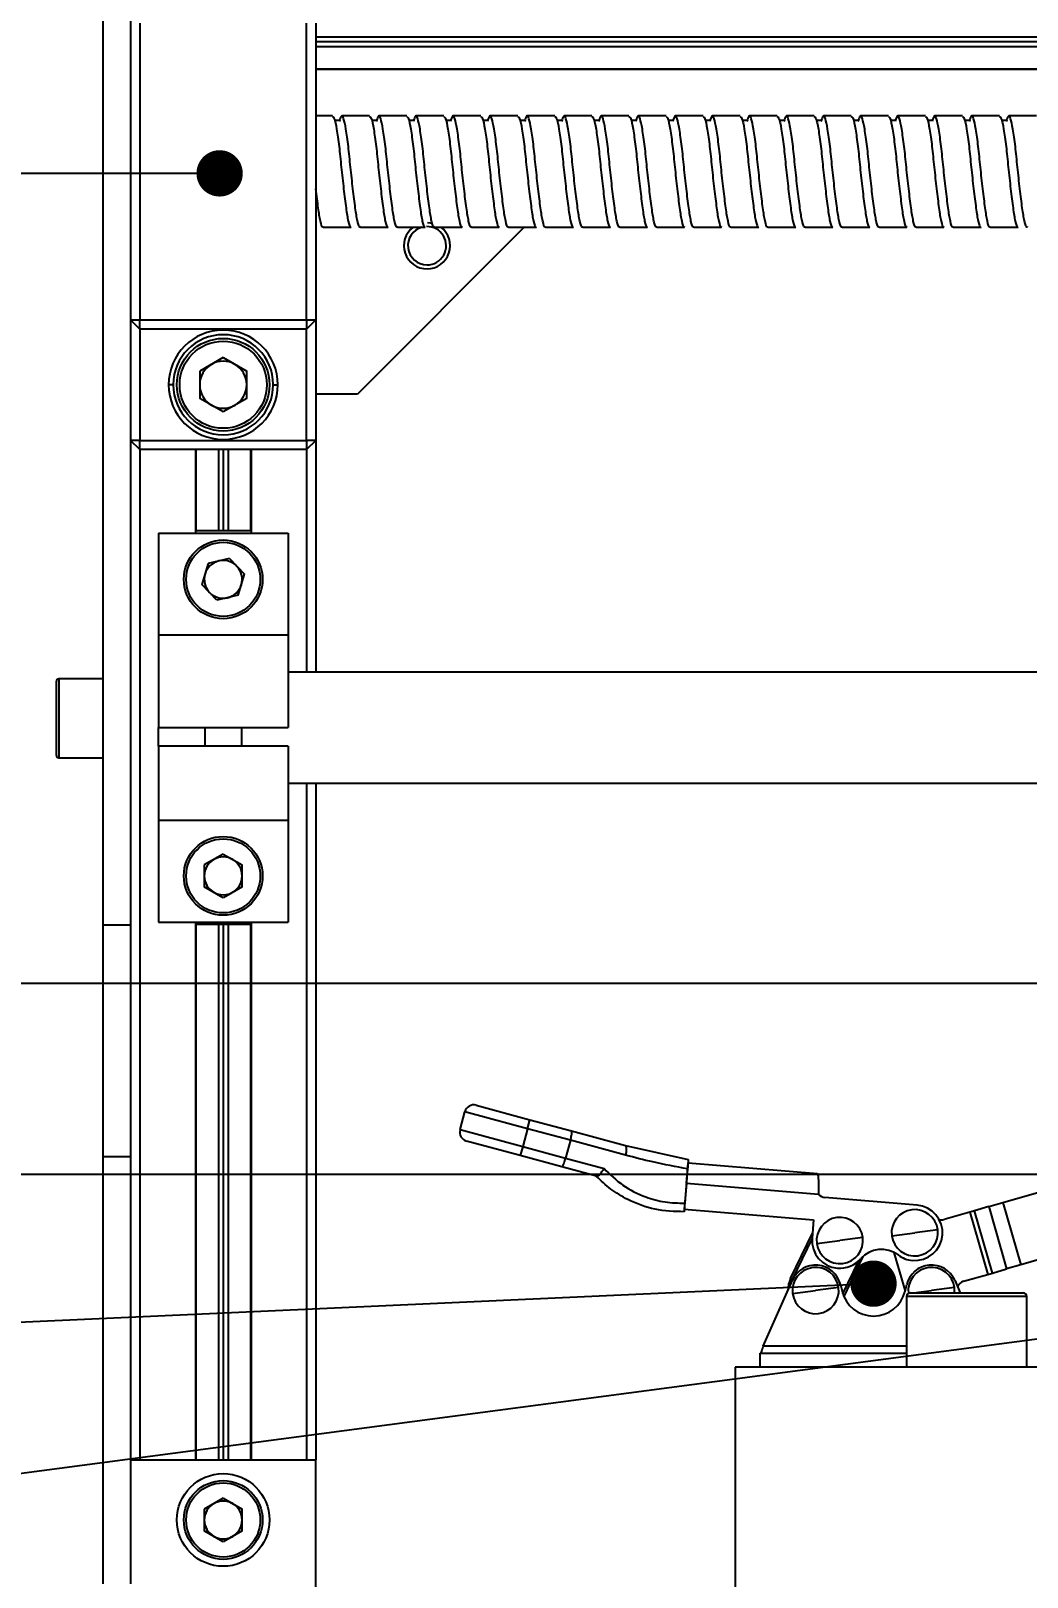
# Model space of a CAD drawing. Header units: millimetres. Extents: x -190 to 12889, y -227 to 3957.
# Drawn here: x 10911.4 to 11018.9, y 1239.8 to 1406.6 of the extents above; entities that cross this region are included whole.
import ezdxf
from ezdxf import colors
from ezdxf.entities.mleader import LeaderData, LeaderLine
from ezdxf.math import Vec2, Vec3

# ---------------------------------------------------------------- set-up
doc = ezdxf.new("R2010")
doc.units = ezdxf.units.MM
doc.header["$LTSCALE"] = 0.7
doc.header["$PDMODE"] = 35
doc.header["$PDSIZE"] = -4
doc.layers.get('0').update_dxf_attribs({"color": 255})
doc.layers.add('DIM', color=94, linetype='Continuous', lineweight=25)
doc.styles.add('TCVN-7284', font='tcvn+7284-2003r.ttf')
doc.styles.add('TCVN7824', font='tcvn+7284-2003r.ttf', dxfattribs={"height": 3.5})
doc.dimstyles.new('TCVN_ISO-25_RadiusDia', dxfattribs={"dimtxt": 2.5, "dimasz": 2.5, "dimexe": 2, "dimexo": 0, "dimgap": 1, "dimtad": 1, "dimtoh": 1, "dimtxsty": 'TCVN-7284', "dimblk": 'Arrow', "dimcen": 0, "dimclrd": 256, "dimclre": 256, "dimclrt": 256, "dimadec": 0, "dimazin": 0, "dimtfac": 1, "dimtofl": 0, "dimtmove": 1, "dimatfit": 0, "dimldrblk": 'Arrow', "dimfxl": 1, "dimlwd": -1, "dimlwe": -1, "dimarcsym": 0})

# ---------------------------------------------------------------- blocks, each defined once
blk = doc.blocks.new('Arrow')
at = {"layer": 'DIM'}
blk.add_solid([(-1, 0.268), (-1, -0.268), (0, 0)], dxfattribs=at)
blk = doc.blocks.new('*D940')
at = {"layer": 'Defpoints', "color": 0, "ltscale": 0.2, "transparency": 16777216}
for p in [(10861.79, 1567.43), (10919.13, 1567.43), (10919.13, 1142.43)]:
    blk.add_point(p, dxfattribs=at)
at = {"layer": 'DIM', "ltscale": 0.2, "transparency": 16777216}
for p, q in [((10919.13, 1567.43), (10853.79, 1567.43)), ((10861.79, 1152.43), (10861.79, 1557.43)), ((10919.13, 1142.43), (10853.79, 1142.43))]:
    blk.add_line(p, q, dxfattribs=at)
at = {"layer": 'DIM', "ltscale": 0.2, "transparency": 16777216, "xscale": 10.00000000000109, "yscale": 10.00000000000109, "zscale": 10.00000000000109}
for p, rotation in [((10861.79, 1567.43), 90), ((10861.79, 1142.43), 270)]:
    blk.add_blockref('Arrow', p, dxfattribs=dict(at, rotation=rotation))
at = {"layer": 'DIM', "ltscale": 0.2, "transparency": 16777216, "insert": (10852.79, 1354.93), "char_height": 10, "attachment_point": 5, "rotation": 90, "style": 'TCVN-7284'}
blk.add_mtext('425', dxfattribs=at)
blk = doc.blocks.new('_Dot')
at = {"color": 0, "linetype": 'ByBlock', "lineweight": -2}
blk.add_line((-0.5, 0), (-1, 0), dxfattribs=at)
at = {"color": 0, "linetype": 'ByBlock', "const_width": 0.5}
blk.add_lwpolyline([(-0.25, 0, 1), (0.25, 0, 1)], format="xyb", close=True, dxfattribs=at)

msp = doc.modelspace()

# ---------------------------------------------------------------- linework, layer by layer
at = {"color": 7, "linetype": 'Continuous', "lineweight": 25}
for p, q in [((10919.1283, 1562.4288), (10919.1283, 1310.1083)), ((10922.1283, 1562.4288), (10922.1283, 1310.1083)), ((10923.1283, 1407.4288), (10923.1283, 1375.4288)), ((10941.1283, 1375.4288), (10941.1283, 1407.4288)), ((10942.1283, 1407.4288), (10942.1283, 1375.4288)), ((11081.0141, 1405.9484), (10942.1283, 1405.9484)), ((11080.3291, 1405.4288), (10942.1283, 1405.4288)), ((11079.7495, 1404.9092), (10942.1283, 1404.9092)), ((11077.9154, 1402.4895), (10942.1283, 1402.4895)), ((11077.8829, 1402.4288), (10942.1283, 1402.4288)), ((10943.9309, 1397.4288), (10942.1283, 1397.4288)), ((10947.9309, 1397.4288), (10944.9309, 1397.4288)), ((10951.9309, 1397.4288), (10948.9309, 1397.4288)), ((10955.9309, 1397.4288), (10952.9309, 1397.4288)), ((10959.9309, 1397.4288), (10956.9309, 1397.4288)), ((10963.9309, 1397.4288), (10960.9309, 1397.4288)), ((10967.9309, 1397.4288), (10964.9309, 1397.4288)), ((10971.9309, 1397.4288), (10968.9309, 1397.4288)), ((10975.9309, 1397.4288), (10972.9309, 1397.4288)), ((10979.9309, 1397.4288), (10976.9309, 1397.4288)), ((10983.9309, 1397.4288), (10980.9309, 1397.4288)), ((10987.9309, 1397.4288), (10984.9309, 1397.4288)), ((10991.9309, 1397.4288), (10988.9309, 1397.4288)), ((10995.9309, 1397.4288), (10992.9309, 1397.4288)), ((10999.9309, 1397.4288), (10996.9309, 1397.4288)), ((11003.9309, 1397.4288), (11000.9309, 1397.4288)), ((11007.9309, 1397.4288), (11004.9309, 1397.4288)), ((11011.9309, 1397.4288), (11008.9309, 1397.4288)), ((11015.9309, 1397.4288), (11012.9309, 1397.4288)), ((11019.9309, 1397.4288), (11016.9309, 1397.4288)), ((10942.9309, 1385.4288), (10945.9309, 1385.4288)), ((10964.6283, 1385.4288), (10946.6283, 1367.4288)), ((10946.9309, 1385.4288), (10949.9309, 1385.4288)), ((10950.9309, 1385.4288), (10953.9309, 1385.4288)), ((10954.1663, 1385.9285), (10954.7517, 1385.8498)), ((10954.9309, 1385.4288), (10957.9309, 1385.4288)), ((10958.9309, 1385.4288), (10961.9309, 1385.4288)), ((10962.9309, 1385.4288), (10965.9309, 1385.4288)), ((10966.9309, 1385.4288), (10969.9309, 1385.4288)), ((10970.9309, 1385.4288), (10973.9309, 1385.4288)), ((10974.9309, 1385.4288), (10977.9309, 1385.4288)), ((10978.9309, 1385.4288), (10981.9309, 1385.4288)), ((10982.9309, 1385.4288), (10985.9309, 1385.4288)), ((10986.9309, 1385.4288), (10989.9309, 1385.4288)), ((10990.9309, 1385.4288), (10993.9309, 1385.4288)), ((10994.9309, 1385.4288), (10997.9309, 1385.4288)), ((10998.9309, 1385.4288), (11001.9309, 1385.4288)), ((11002.9309, 1385.4288), (11005.9309, 1385.4288)), ((11006.9309, 1385.4288), (11009.9309, 1385.4288)), ((11010.9309, 1385.4288), (11013.9309, 1385.4288)), ((11014.9309, 1385.4288), (11017.9309, 1385.4288)), ((10922.1283, 1375.4288), (10923.1283, 1375.4288)), ((10923.1283, 1374.4288), (10922.1283, 1375.4288)), ((10923.1283, 1375.4288), (10941.1283, 1375.4288)), ((10923.1283, 1374.4288), (10923.1283, 1375.4288)), ((10942.1283, 1375.4288), (10941.1283, 1374.4288)), ((10941.1283, 1375.4288), (10941.1283, 1374.4288)), ((10941.1283, 1375.4288), (10942.1283, 1375.4288)), ((10942.1283, 1375.4288), (10942.1283, 1362.4288)), ((10941.1283, 1374.4288), (10923.1283, 1374.4288)), ((10923.1283, 1374.4288), (10923.1283, 1362.4288)), ((10941.1283, 1362.4288), (10941.1283, 1374.4288)), ((10932.1283, 1371.3641), (10929.5863, 1369.8964)), ((10929.5863, 1369.8964), (10929.5863, 1366.9612)), ((10932.1283, 1371.3641), (10934.6703, 1369.8964)), ((10934.6703, 1366.9612), (10934.6703, 1369.8964)), ((10926.7283, 1368.4288), (10926.2283, 1368.4288)), ((10937.5283, 1368.4288), (10938.0283, 1368.4288)), ((10932.1283, 1365.4936), (10929.5863, 1366.9612)), ((10934.6703, 1366.9612), (10932.1283, 1365.4936)), ((10946.6283, 1367.4288), (10942.1283, 1367.4288)), ((10923.1283, 1362.4288), (10922.1283, 1362.4288)), ((10923.1283, 1361.4288), (10922.1283, 1362.4288)), ((10923.1283, 1361.4288), (10923.1283, 1362.4288)), ((10923.1283, 1362.4288), (10941.1283, 1362.4288)), ((10942.1283, 1362.4288), (10941.1283, 1362.4288)), ((10942.1283, 1362.4288), (10941.1283, 1361.4288)), ((10941.1283, 1362.4288), (10941.1283, 1361.4288)), ((10942.1283, 1362.4288), (10942.1283, 1337.4288)), ((10941.1283, 1361.4288), (10923.1283, 1361.4288)), ((10929.1283, 1361.4288), (10929.1283, 1352.4288)), ((10929.1889, 1361.4288), (10929.1889, 1352.6788)), ((10931.6086, 1361.4288), (10931.6086, 1352.6788)), ((10932.1283, 1361.4288), (10932.1283, 1352.6788)), ((10932.6479, 1361.4288), (10932.6479, 1352.6788)), ((10935.0676, 1361.4288), (10935.0676, 1352.6788)), ((10935.1283, 1361.4288), (10935.1283, 1352.4288)), ((10925.1283, 1352.4288), (10939.1283, 1352.4288)), ((10925.1283, 1352.4288), (10925.1283, 1341.4288)), ((10935.1283, 1352.6788), (10929.1283, 1352.6788)), ((10939.1283, 1352.4288), (10939.1283, 1341.4288)), ((10930.5077, 1349.1415), (10929.8347, 1346.8817)), ((10932.8012, 1349.6886), (10930.5077, 1349.1415)), ((10932.8012, 1349.6886), (10934.4218, 1347.9759)), ((10931.4553, 1345.169), (10929.8347, 1346.8817)), ((10933.7488, 1345.7161), (10934.4218, 1347.9759)), ((10933.7488, 1345.7161), (10931.4553, 1345.169)), ((10925.1283, 1341.4288), (10925.1283, 1331.4288)), ((10925.1283, 1341.4288), (10939.1283, 1341.4288)), ((10939.1283, 1341.4288), (10939.1283, 1331.4288)), ((10914.1283, 1332.4288), (10914.1283, 1336.4288)), ((10919.1283, 1336.6788), (10914.3783, 1336.6788)), ((11091.7095, 1337.4288), (10939.1283, 1337.4288)), ((10914.1283, 1328.4288), (10914.1283, 1332.4288)), ((10925.1283, 1331.4288), (10939.1283, 1331.4288)), ((10925.1283, 1329.4288), (10925.1283, 1331.4288)), ((10930.1283, 1331.4288), (10930.1283, 1329.4288)), ((10934.1283, 1329.4288), (10934.1283, 1331.4288)), ((10914.3783, 1328.1788), (10919.1283, 1328.1788)), ((10925.1283, 1329.4288), (10925.1283, 1321.4288)), ((10939.1283, 1329.4288), (10925.1283, 1329.4288)), ((10939.1283, 1329.4288), (10939.1283, 1321.4288)), ((10939.1283, 1325.4288), (11091.7095, 1325.4288)), ((10942.1283, 1325.4288), (10942.1283, 1252.4288)), ((10925.1283, 1321.4288), (10939.1283, 1321.4288)), ((10925.1283, 1321.4288), (10925.1283, 1310.4288)), ((10939.1283, 1321.4288), (10939.1283, 1310.4288)), ((10932.1283, 1317.7867), (10930.0863, 1316.6078)), ((10930.0863, 1316.6078), (10930.0863, 1314.2499)), ((10932.1283, 1317.7867), (10934.1703, 1316.6078)), ((10934.1703, 1314.2499), (10934.1703, 1316.6078)), ((10932.1283, 1313.0709), (10930.0863, 1314.2499)), ((10934.1703, 1314.2499), (10932.1283, 1313.0709)), ((10922.1283, 1310.1083), (10919.1283, 1310.1083)), ((10919.1283, 1310.1083), (10919.1283, 1285.1083)), ((10922.1283, 1310.1083), (10922.1283, 1285.1083)), ((10925.1283, 1310.4288), (10939.1283, 1310.4288)), ((10929.1283, 1310.4288), (10929.1283, 1252.4288)), ((10935.1283, 1310.1788), (10929.1283, 1310.1788)), ((10929.1889, 1310.1788), (10929.1889, 1252.4288)), ((10931.6086, 1310.1788), (10931.6086, 1252.4288)), ((10932.1283, 1310.1788), (10932.1283, 1252.4288)), ((10932.6479, 1310.1788), (10932.6479, 1252.4288)), ((10935.0676, 1310.1788), (10935.0676, 1252.4288)), ((10935.1283, 1310.4288), (10935.1283, 1252.4288)), ((10957.6969, 1288.0475), (10958.219, 1289.9782)), ((10964.9763, 1288.1509), (10958.219, 1289.9782)), ((10959.4454, 1290.6824), (10965.2373, 1289.1162)), ((10957.6969, 1288.0475), (10964.4542, 1286.2202)), ((10964.9763, 1288.1509), (10964.4542, 1286.2202)), ((10964.9763, 1288.1509), (10965.2373, 1289.1162)), ((10969.6081, 1286.8983), (10964.9763, 1288.1509)), ((10965.2373, 1289.1162), (10969.7213, 1287.9036)), ((10964.1932, 1285.2549), (10958.4012, 1286.8211)), ((10969.6081, 1286.8983), (10969.0861, 1284.9677)), ((10975.5704, 1285.286), (10969.6081, 1286.8983)), ((10969.7213, 1287.9036), (10975.5426, 1286.3295)), ((10922.1283, 1285.1083), (10919.1283, 1285.1083)), ((10919.1283, 1285.1083), (10919.1283, 1239.0314)), ((10922.1283, 1285.1083), (10922.1283, 1239.0314)), ((10964.4542, 1286.2202), (10964.1932, 1285.2549)), ((10968.6772, 1284.0423), (10964.1932, 1285.2549)), ((10964.4542, 1286.2202), (10969.0861, 1284.9677)), ((10969.0861, 1284.9677), (10973.2339, 1283.846)), ((10975.5426, 1286.3295), (10982.3355, 1284.8352)), ((10972.4269, 1283.0283), (10968.6772, 1284.0423)), ((10982.2511, 1283.8066), (10981.9478, 1280.1087)), ((10982.1294, 1282.2213), (10982.3123, 1284.4504)), ((10982.3123, 1284.4504), (10996.2654, 1283.3058)), ((10982.1294, 1282.2213), (10981.9035, 1279.4672)), ((10996.4051, 1281.0502), (10982.1294, 1282.2213)), ((11016.2798, 1280.1822), (11023.8661, 1282.3677)), ((11007.0242, 1279.9147), (10997.0577, 1280.7324)), ((11014.7601, 1279.7444), (11013.2187, 1279.3003)), ((11014.7601, 1279.7444), (11016.2798, 1280.1822)), ((11014.7601, 1279.7444), (11016.6978, 1273.0179)), ((11016.2798, 1280.1822), (11018.2175, 1273.4557)), ((10981.9035, 1279.4672), (10995.8566, 1278.3225)), ((10995.8566, 1278.3225), (10995.6931, 1276.3292)), ((11012.7182, 1279.1561), (11009.9431, 1278.3567)), ((11013.2187, 1279.3003), (11012.7182, 1279.1561)), ((11012.7182, 1279.1561), (11014.656, 1272.4297)), ((11015.1565, 1272.5739), (11013.2187, 1279.3003)), ((10993.3757, 1271.9812), (10995.7386, 1276.8844)), ((11001.1627, 1276.4019), (10998.683, 1276.0839)), ((11004.2992, 1276.6068), (11006.7789, 1276.9248)), ((11009.2586, 1277.2428), (11006.7789, 1276.9248)), ((10995.6931, 1276.3292), (10993.5559, 1271.8944)), ((10996.2033, 1275.7659), (10998.683, 1276.0839)), ((11004.5301, 1274.8014), (11005.7341, 1270.6222)), ((11025.8039, 1275.6412), (11018.2175, 1273.4557)), ((10999.0106, 1270.3139), (11000.7378, 1273.8981)), ((11001.1753, 1274.3452), (10999.1085, 1270.0565)), ((11015.1565, 1272.5739), (11016.6978, 1273.0179)), ((11018.2175, 1273.4557), (11016.6978, 1273.0179)), ((10990.4048, 1264.6654), (10993.5642, 1271.7932)), ((10993.5559, 1271.8944), (10993.3757, 1271.9812)), ((11011.0924, 1271.7932), (11011.6971, 1270.4288)), ((11012.0512, 1271.6793), (11014.656, 1272.4297)), ((11014.656, 1272.4297), (11015.1565, 1272.5739)), ((10993.5986, 1270.3608), (10996.0783, 1270.6788)), ((10998.558, 1270.9968), (10996.0783, 1270.6788)), ((10998.7502, 1271.3294), (10998.9276, 1270.6007)), ((11005.7289, 1270.6007), (11005.9063, 1271.3294)), ((11005.8783, 1270.0288), (11005.8783, 1262.4288)), ((11006.2783, 1270.4288), (11012.3783, 1270.4288)), ((11011.058, 1270.9968), (11008.5783, 1270.6788)), ((11011.0657, 1270.4288), (11011.058, 1270.9968)), ((11012.3783, 1270.4288), (11018.4783, 1270.4288)), ((11018.8783, 1262.4288), (11018.8783, 1270.0288)), ((10990.0783, 1262.4288), (10990.0783, 1263.9288)), ((10990.0783, 1263.9288), (11005.8783, 1263.9288)), ((11038.3783, 1262.4288), (10987.3783, 1262.4288)), ((10987.3783, 1262.4288), (10987.3783, 1215.4288)), ((10922.1283, 1252.4288), (10942.1283, 1252.4288)), ((10942.1283, 1177.4288), (10942.1283, 1252.4288)), ((10932.1283, 1248.2867), (10930.0863, 1247.1078)), ((10932.1283, 1248.2867), (10934.1703, 1247.1078)), ((10930.0863, 1247.1078), (10930.0863, 1244.7499)), ((10934.1703, 1244.7499), (10934.1703, 1247.1078)), ((10932.1283, 1243.5709), (10930.0863, 1244.7499)), ((10934.1703, 1244.7499), (10932.1283, 1243.5709))]:
    msp.add_line(p, q, dxfattribs=at)
at = {"color": 8, "linetype": 'Continuous', "lineweight": 25}
for p, q in [((10923.1283, 1361.4288), (10923.1283, 1252.4288)), ((10941.1283, 1361.4288), (10941.1283, 1337.4288)), ((10914.3783, 1336.6788), (10914.3783, 1332.4288)), ((10914.3783, 1332.4288), (10914.3783, 1328.1788)), ((10941.1283, 1325.4288), (10941.1283, 1252.4288)), ((11012.3783, 1270.0288), (11005.8783, 1270.0288)), ((11006.6289, 1270.4288), (11008.5783, 1270.6788)), ((11018.8783, 1270.0288), (11012.3783, 1270.0288)), ((11005.8783, 1264.6654), (10990.4048, 1264.6654))]:
    msp.add_line(p, q, dxfattribs=at)
at = {"color": 7, "linetype": 'Continuous', "lineweight": 25, "flags": 128}
for points in [[(10975.5704, 1285.286), (10975.6158, 1285.4759), (10975.6483, 1285.6614), (10975.6668, 1285.8355), (10975.6704, 1285.9915), (10975.6591, 1286.1234), (10975.6333, 1286.2261), (10975.5939, 1286.2957), (10975.5426, 1286.3295)], [(10972.4041, 1283.0345), (10972.4041, 1283.0345)], [(10993.5559, 1271.8944), (10993.3672, 1271.3789), (10993.3507, 1271.3116)]]:
    msp.add_lwpolyline(points, dxfattribs=at)
at = {"color": 7, "linetype": 'Continuous', "lineweight": 25}
for centre, radius in [((10932.1283, 1368.4288), 5), ((10932.1283, 1368.4288), 4.7), ((10932.1283, 1347.4288), 4.25), ((10932.1283, 1347.4288), 4), ((10932.1283, 1315.4288), 4.25), ((10932.1283, 1315.4288), 4), ((10932.1283, 1245.9288), 5), ((10932.1283, 1245.9288), 4.25), ((10932.1283, 1245.9288), 4)]:
    msp.add_circle(centre, radius, dxfattribs=at)
for centre, radius, start, end in [((10954.1283, 1383.4288), 2.5, 126.869898, 269.999992), ((10954.1283, 1383.4288), 2.067, 104.627999, 270), ((10954.1283, 1383.4288), 2.067, 270, 91.364935), ((10954.1283, 1383.4288), 2.5, 269.999992, 53.130102), ((10932.1283, 1368.4288), 5.9, 0, 180), ((10932.1283, 1368.4288), 5.4, 0, 180), ((10932.1283, 1368.4288), 2.542, 120, 180), ((10932.1283, 1368.4288), 2.542, 60, 120), ((10932.1283, 1368.4288), 2.542, 0, 60), ((10932.1283, 1368.4288), 5.9, 180, 0), ((10932.1283, 1368.4288), 5.4, 180, 0), ((10932.1283, 1368.4288), 2.542, 180, 240), ((10932.1283, 1368.4288), 2.542, 300, 0), ((10932.1283, 1368.4288), 2.542, 240, 300), ((10932.1283, 1347.4288), 2.042, 103.416636, 163.416636), ((10932.1283, 1347.4288), 2.042, 43.416636, 103.416636), ((10932.1283, 1347.4288), 2.042, 343.416636, 43.416636), ((10932.1283, 1347.4288), 2.042, 163.416636, 223.416636), ((10932.1283, 1347.4288), 2.042, 283.416636, 343.416636), ((10932.1283, 1347.4288), 2.042, 223.416636, 283.416636), ((10914.3783, 1336.4288), 0.25, 90, 180), ((10914.3783, 1328.4288), 0.25, 180, 270), ((10932.1283, 1315.4288), 2.042, 120, 180), ((10932.1283, 1315.4288), 2.042, 60, 120), ((10932.1283, 1315.4288), 2.042, 0, 60), ((10932.1283, 1315.4288), 2.042, 180, 240), ((10932.1283, 1315.4288), 2.042, 300, 0), ((10932.1283, 1315.4288), 2.042, 240, 300), ((10959.1843, 1289.7171), 1, 74.868158, 164.868158), ((10958.6622, 1287.7865), 1, 164.868158, 254.868158), ((10997.1394, 1281.729), 1, 222.752687, 265.310099), ((11006.7789, 1276.9248), 3, 265.310099, 85.310099), ((10998.683, 1276.0839), 2.5, 7.308059, 187.308059), ((11006.7789, 1276.9248), 2.5, 7.308059, 187.308059), ((11009.6663, 1279.3176), 1, 255.71563, 286.070864), ((10998.683, 1276.0839), 2.5, 187.308059, 7.308059), ((11006.7789, 1276.9248), 2.5, 187.308059, 7.308059), ((10998.683, 1276.0839), 3, 175.310099, 265.310099), ((11003.1864, 1272.1191), 3, 53.220046, 138.639463), ((10996.0783, 1270.6788), 2.75, 13.685547, 156.094551), ((10996.0783, 1270.6788), 2.5, 7.308059, 187.308059), ((10998.683, 1276.0839), 3, 265.310099, 318.639463), ((11006.7789, 1276.9248), 3, 233.220046, 265.310099), ((11008.5783, 1270.6788), 2.75, 23.905449, 166.314453), ((11008.5783, 1270.6788), 2.5, 7.308059, 187.308059), ((10996.0783, 1270.6788), 3, 154.270138, 179.651016), ((11012.3281, 1270.7184), 1, 106.070864, 157.86565), ((10996.0783, 1270.6788), 2.5, 187.308059, 7.308059), ((11002.3283, 1271.4288), 3.5, 193.685547, 270), ((11002.3283, 1271.4288), 3.5, 270, 346.314453), ((11006.2783, 1270.0288), 0.4, 90, 180), ((11018.4783, 1270.0288), 0.4, 0, 90), ((10932.1283, 1245.9288), 2.042, 120, 180), ((10932.1283, 1245.9288), 2.042, 60, 120), ((10932.1283, 1245.9288), 2.042, 0, 60), ((10932.1283, 1245.9288), 2.042, 180, 240), ((10932.1283, 1245.9288), 2.042, 300, 0), ((10932.1283, 1245.9288), 2.042, 240, 300)]:
    msp.add_arc(centre, radius, start, end, dxfattribs=at)
for points, knots in [([(10943.9309, 1397.3584), (10943.997, 1397.3293), (10944.1451, 1397.2643), (10944.3692, 1396.0914), (10944.6417, 1394.2317), (10944.8674, 1391.9077), (10945.1282, 1389.5289), (10945.3894, 1387.4187), (10945.6138, 1385.9909), (10945.8167, 1385.3385), (10945.9153, 1385.4773), (10945.9309, 1385.4992)], [0, 0, 0, 0, 0.10017454, 0.22424979, 0.35164197, 0.47390759, 0.60017454, 0.72644149, 0.84870711, 0.9760993, 1, 1, 1, 1]), ([(10944.6123, 1396.9411), (10944.6125, 1396.9504), (10944.6129, 1396.9686), (10944.4668, 1396.915), (10944.2715, 1396.9551), (10944.2631, 1396.9464), (10944.2581, 1396.9413)], [0, 0, 0, 0, 0.23535374, 0.46668956, 0.68530692, 1, 1, 1, 1]), ([(10946.9309, 1385.4992), (10946.9153, 1385.4773), (10946.8167, 1385.3385), (10946.6138, 1385.9908), (10946.3894, 1387.4188), (10946.1282, 1389.5285), (10945.8674, 1391.9092), (10945.6417, 1394.2263), (10945.3694, 1396.1125), (10945.1288, 1397.2679), (10944.895, 1397.6043), (10944.7298, 1397.0868), (10944.6515, 1396.8413)], [0, 0, 0, 0, 0.02104219, 0.13319832, 0.24084102, 0.35200649, 0.46317197, 0.57081467, 0.6829708, 0.79220669, 0.90144259, 1, 1, 1, 1]), ([(10947.9309, 1397.3584), (10947.997, 1397.3293), (10948.1451, 1397.2643), (10948.3692, 1396.0914), (10948.6417, 1394.2317), (10948.8674, 1391.9077), (10949.1282, 1389.5289), (10949.3894, 1387.4187), (10949.6138, 1385.9909), (10949.8167, 1385.3385), (10949.9153, 1385.4773), (10949.9309, 1385.4992)], [0, 0, 0, 0, 0.10017454, 0.22424979, 0.35164197, 0.47390759, 0.60017454, 0.72644149, 0.84870711, 0.9760993, 1, 1, 1, 1]), ([(10948.6123, 1396.9411), (10948.6125, 1396.9504), (10948.6129, 1396.9686), (10948.4668, 1396.915), (10948.2715, 1396.9551), (10948.2631, 1396.9464), (10948.2581, 1396.9413)], [0, 0, 0, 0, 0.23535374, 0.46668956, 0.68530692, 1, 1, 1, 1]), ([(10950.9309, 1385.4992), (10950.9153, 1385.4773), (10950.8167, 1385.3385), (10950.6138, 1385.9908), (10950.3894, 1387.4188), (10950.1282, 1389.5285), (10949.8674, 1391.9092), (10949.6417, 1394.2263), (10949.3694, 1396.1125), (10949.1288, 1397.2679), (10948.895, 1397.6043), (10948.7298, 1397.0868), (10948.6515, 1396.8413)], [0, 0, 0, 0, 0.02104219, 0.13319832, 0.24084102, 0.35200649, 0.46317197, 0.57081467, 0.6829708, 0.79220669, 0.90144259, 1, 1, 1, 1]), ([(10951.9309, 1397.3584), (10951.997, 1397.3293), (10952.1451, 1397.2643), (10952.3692, 1396.0914), (10952.6417, 1394.2317), (10952.8674, 1391.9077), (10953.1282, 1389.5289), (10953.3894, 1387.4187), (10953.6138, 1385.9909), (10953.8167, 1385.3385), (10953.9153, 1385.4773), (10953.9309, 1385.4992)], [0, 0, 0, 0, 0.10017454, 0.22424979, 0.35164197, 0.47390759, 0.60017454, 0.72644149, 0.84870711, 0.9760993, 1, 1, 1, 1]), ([(10952.6123, 1396.9411), (10952.6125, 1396.9504), (10952.6129, 1396.9686), (10952.4668, 1396.915), (10952.2715, 1396.9551), (10952.2631, 1396.9464), (10952.2581, 1396.9413)], [0, 0, 0, 0, 0.23535374, 0.46668956, 0.68530692, 1, 1, 1, 1]), ([(10954.9309, 1385.4992), (10954.9153, 1385.4773), (10954.8167, 1385.3385), (10954.6138, 1385.9908), (10954.3894, 1387.4188), (10954.1282, 1389.5285), (10953.8674, 1391.9092), (10953.6417, 1394.2263), (10953.3694, 1396.1125), (10953.1288, 1397.2679), (10952.895, 1397.6043), (10952.7298, 1397.0868), (10952.6515, 1396.8413)], [0, 0, 0, 0, 0.02104219, 0.13319832, 0.24084102, 0.35200649, 0.46317197, 0.57081467, 0.6829708, 0.79220669, 0.90144259, 1, 1, 1, 1]), ([(10955.9309, 1397.3584), (10955.997, 1397.3293), (10956.1451, 1397.2643), (10956.3692, 1396.0914), (10956.6417, 1394.2317), (10956.8674, 1391.9077), (10957.1282, 1389.5289), (10957.3894, 1387.4187), (10957.6138, 1385.9909), (10957.8167, 1385.3385), (10957.9153, 1385.4773), (10957.9309, 1385.4992)], [0, 0, 0, 0, 0.10017454, 0.22424979, 0.35164197, 0.47390759, 0.60017454, 0.72644149, 0.84870711, 0.9760993, 1, 1, 1, 1]), ([(10956.6123, 1396.9411), (10956.6125, 1396.9504), (10956.6129, 1396.9686), (10956.4668, 1396.915), (10956.2715, 1396.9551), (10956.2631, 1396.9464), (10956.2581, 1396.9413)], [0, 0, 0, 0, 0.23535374, 0.46668956, 0.68530692, 1, 1, 1, 1]), ([(10958.9309, 1385.4992), (10958.9153, 1385.4773), (10958.8167, 1385.3385), (10958.6138, 1385.9908), (10958.3894, 1387.4188), (10958.1282, 1389.5285), (10957.8674, 1391.9092), (10957.6417, 1394.2263), (10957.3694, 1396.1125), (10957.1288, 1397.2679), (10956.895, 1397.6043), (10956.7298, 1397.0868), (10956.6515, 1396.8413)], [0, 0, 0, 0, 0.021042186, 0.13319832, 0.24084102, 0.352006493, 0.463171967, 0.570814667, 0.682970801, 0.792206695, 0.901442589, 1, 1, 1, 1]), ([(10959.9309, 1397.3584), (10959.997, 1397.3293), (10960.1451, 1397.2643), (10960.3692, 1396.0914), (10960.6417, 1394.2317), (10960.8674, 1391.9077), (10961.1282, 1389.5289), (10961.3894, 1387.4187), (10961.6138, 1385.9909), (10961.8167, 1385.3385), (10961.9153, 1385.4773), (10961.9309, 1385.4992)], [0, 0, 0, 0, 0.10017454, 0.22424979, 0.35164197, 0.47390759, 0.60017454, 0.72644149, 0.84870711, 0.9760993, 1, 1, 1, 1]), ([(10960.6123, 1396.9411), (10960.6125, 1396.9504), (10960.6129, 1396.9686), (10960.4668, 1396.915), (10960.2715, 1396.9551), (10960.2631, 1396.9464), (10960.2581, 1396.9413)], [0, 0, 0, 0, 0.23535374, 0.46668956, 0.68530692, 1, 1, 1, 1]), ([(10962.9309, 1385.4992), (10962.9153, 1385.4773), (10962.8167, 1385.3385), (10962.6138, 1385.9908), (10962.3894, 1387.4188), (10962.1282, 1389.5285), (10961.8674, 1391.9092), (10961.6417, 1394.2263), (10961.3694, 1396.1125), (10961.1288, 1397.2679), (10960.895, 1397.6043), (10960.7298, 1397.0868), (10960.6515, 1396.8413)], [0, 0, 0, 0, 0.02104219, 0.13319832, 0.24084102, 0.35200649, 0.46317197, 0.57081467, 0.6829708, 0.79220669, 0.90144259, 1, 1, 1, 1]), ([(10963.9309, 1397.3584), (10963.997, 1397.3293), (10964.1451, 1397.2643), (10964.3692, 1396.0914), (10964.6417, 1394.2317), (10964.8674, 1391.9077), (10965.1282, 1389.5289), (10965.3894, 1387.4187), (10965.6138, 1385.9909), (10965.8167, 1385.3385), (10965.9153, 1385.4773), (10965.9309, 1385.4992)], [0, 0, 0, 0, 0.10017454, 0.22424979, 0.35164197, 0.47390759, 0.60017454, 0.72644149, 0.84870711, 0.9760993, 1, 1, 1, 1]), ([(10964.6123, 1396.9411), (10964.6125, 1396.9504), (10964.6129, 1396.9686), (10964.4668, 1396.915), (10964.2715, 1396.9551), (10964.2631, 1396.9464), (10964.2581, 1396.9413)], [0, 0, 0, 0, 0.235353739, 0.466689555, 0.68530692, 1, 1, 1, 1]), ([(10966.9309, 1385.4992), (10966.9153, 1385.4773), (10966.8167, 1385.3385), (10966.6138, 1385.9908), (10966.3894, 1387.4188), (10966.1282, 1389.5285), (10965.8674, 1391.9092), (10965.6417, 1394.2263), (10965.3694, 1396.1125), (10965.1288, 1397.2679), (10964.895, 1397.6043), (10964.7298, 1397.0868), (10964.6515, 1396.8413)], [0, 0, 0, 0, 0.021042186, 0.13319832, 0.24084102, 0.352006493, 0.463171967, 0.570814667, 0.682970801, 0.792206695, 0.901442589, 1, 1, 1, 1]), ([(10967.9309, 1397.3584), (10967.997, 1397.3293), (10968.1451, 1397.2643), (10968.3692, 1396.0914), (10968.6417, 1394.2317), (10968.8674, 1391.9077), (10969.1282, 1389.5289), (10969.3894, 1387.4187), (10969.6138, 1385.9909), (10969.8167, 1385.3385), (10969.9153, 1385.4773), (10969.9309, 1385.4992)], [0, 0, 0, 0, 0.10017454, 0.22424979, 0.35164197, 0.47390759, 0.60017454, 0.72644149, 0.84870711, 0.9760993, 1, 1, 1, 1]), ([(10968.6123, 1396.9411), (10968.6125, 1396.9504), (10968.6129, 1396.9686), (10968.4668, 1396.915), (10968.2715, 1396.9551), (10968.2631, 1396.9464), (10968.2581, 1396.9413)], [0, 0, 0, 0, 0.23535374, 0.46668956, 0.68530692, 1, 1, 1, 1]), ([(10970.9309, 1385.4992), (10970.9153, 1385.4773), (10970.8167, 1385.3385), (10970.6138, 1385.9908), (10970.3894, 1387.4188), (10970.1282, 1389.5285), (10969.8674, 1391.9092), (10969.6417, 1394.2263), (10969.3694, 1396.1125), (10969.1288, 1397.2679), (10968.895, 1397.6043), (10968.7298, 1397.0868), (10968.6515, 1396.8413)], [0, 0, 0, 0, 0.021042186, 0.13319832, 0.24084102, 0.352006493, 0.463171967, 0.570814667, 0.682970801, 0.792206695, 0.901442589, 1, 1, 1, 1]), ([(10971.9309, 1397.3584), (10971.997, 1397.3293), (10972.1451, 1397.2643), (10972.3692, 1396.0914), (10972.6417, 1394.2317), (10972.8674, 1391.9077), (10973.1282, 1389.5289), (10973.3894, 1387.4187), (10973.6138, 1385.9909), (10973.8167, 1385.3385), (10973.9153, 1385.4773), (10973.9309, 1385.4992)], [0, 0, 0, 0, 0.10017454, 0.22424979, 0.35164197, 0.47390759, 0.60017454, 0.72644149, 0.84870711, 0.9760993, 1, 1, 1, 1]), ([(10972.6123, 1396.9411), (10972.6125, 1396.9504), (10972.6129, 1396.9686), (10972.4668, 1396.915), (10972.2715, 1396.9551), (10972.2631, 1396.9464), (10972.2581, 1396.9413)], [0, 0, 0, 0, 0.23535374, 0.46668956, 0.68530692, 1, 1, 1, 1]), ([(10974.9309, 1385.4992), (10974.9153, 1385.4773), (10974.8167, 1385.3385), (10974.6138, 1385.9908), (10974.3894, 1387.4188), (10974.1282, 1389.5285), (10973.8674, 1391.9092), (10973.6417, 1394.2263), (10973.3694, 1396.1125), (10973.1288, 1397.2679), (10972.895, 1397.6043), (10972.7298, 1397.0868), (10972.6515, 1396.8413)], [0, 0, 0, 0, 0.021042186, 0.13319832, 0.24084102, 0.352006493, 0.463171967, 0.570814667, 0.682970801, 0.792206695, 0.901442589, 1, 1, 1, 1]), ([(10975.9309, 1397.3584), (10975.997, 1397.3293), (10976.1451, 1397.2643), (10976.3692, 1396.0914), (10976.6417, 1394.2317), (10976.8674, 1391.9077), (10977.1282, 1389.5289), (10977.3894, 1387.4187), (10977.6138, 1385.9909), (10977.8167, 1385.3385), (10977.9153, 1385.4773), (10977.9309, 1385.4992)], [0, 0, 0, 0, 0.10017454, 0.22424979, 0.35164197, 0.47390759, 0.60017454, 0.72644149, 0.84870711, 0.9760993, 1, 1, 1, 1]), ([(10976.6123, 1396.9411), (10976.6125, 1396.9504), (10976.6129, 1396.9686), (10976.4668, 1396.915), (10976.2715, 1396.9551), (10976.2631, 1396.9464), (10976.2581, 1396.9413)], [0, 0, 0, 0, 0.23535374, 0.46668956, 0.68530692, 1, 1, 1, 1]), ([(10978.9309, 1385.4992), (10978.9153, 1385.4773), (10978.8167, 1385.3385), (10978.6138, 1385.9908), (10978.3894, 1387.4188), (10978.1282, 1389.5285), (10977.8674, 1391.9092), (10977.6417, 1394.2263), (10977.3694, 1396.1125), (10977.1288, 1397.2679), (10976.895, 1397.6043), (10976.7298, 1397.0868), (10976.6515, 1396.8413)], [0, 0, 0, 0, 0.02104219, 0.13319832, 0.24084102, 0.35200649, 0.46317197, 0.57081467, 0.6829708, 0.79220669, 0.90144259, 1, 1, 1, 1]), ([(10979.9309, 1397.3584), (10979.997, 1397.3293), (10980.1451, 1397.2643), (10980.3692, 1396.0914), (10980.6417, 1394.2317), (10980.8674, 1391.9077), (10981.1282, 1389.5289), (10981.3894, 1387.4187), (10981.6138, 1385.9909), (10981.8167, 1385.3385), (10981.9153, 1385.4773), (10981.9309, 1385.4992)], [0, 0, 0, 0, 0.10017454, 0.22424979, 0.35164197, 0.47390759, 0.60017454, 0.72644149, 0.84870711, 0.9760993, 1, 1, 1, 1]), ([(10980.6123, 1396.9411), (10980.6125, 1396.9504), (10980.6129, 1396.9686), (10980.4668, 1396.915), (10980.2715, 1396.9551), (10980.2631, 1396.9464), (10980.2581, 1396.9413)], [0, 0, 0, 0, 0.23535374, 0.46668956, 0.68530692, 1, 1, 1, 1]), ([(10982.9309, 1385.4992), (10982.9153, 1385.4773), (10982.8167, 1385.3385), (10982.6138, 1385.9908), (10982.3894, 1387.4188), (10982.1282, 1389.5285), (10981.8674, 1391.9092), (10981.6417, 1394.2263), (10981.3694, 1396.1125), (10981.1288, 1397.2679), (10980.895, 1397.6043), (10980.7298, 1397.0868), (10980.6515, 1396.8413)], [0, 0, 0, 0, 0.02104219, 0.13319832, 0.24084102, 0.35200649, 0.46317197, 0.57081467, 0.6829708, 0.79220669, 0.90144259, 1, 1, 1, 1]), ([(10983.9309, 1397.3584), (10983.997, 1397.3293), (10984.1451, 1397.2643), (10984.3692, 1396.0914), (10984.6417, 1394.2317), (10984.8674, 1391.9077), (10985.1282, 1389.5289), (10985.3894, 1387.4187), (10985.6138, 1385.9909), (10985.8167, 1385.3385), (10985.9153, 1385.4773), (10985.9309, 1385.4992)], [0, 0, 0, 0, 0.10017454, 0.22424979, 0.35164197, 0.47390759, 0.60017454, 0.72644149, 0.84870711, 0.9760993, 1, 1, 1, 1]), ([(10984.6123, 1396.9411), (10984.6125, 1396.9504), (10984.6129, 1396.9686), (10984.4668, 1396.915), (10984.2715, 1396.9551), (10984.2631, 1396.9464), (10984.2581, 1396.9413)], [0, 0, 0, 0, 0.23535374, 0.46668956, 0.68530692, 1, 1, 1, 1]), ([(10986.9309, 1385.4992), (10986.9153, 1385.4773), (10986.8167, 1385.3385), (10986.6138, 1385.9908), (10986.3894, 1387.4188), (10986.1282, 1389.5285), (10985.8674, 1391.9092), (10985.6417, 1394.2263), (10985.3694, 1396.1125), (10985.1288, 1397.2679), (10984.895, 1397.6043), (10984.7298, 1397.0868), (10984.6515, 1396.8413)], [0, 0, 0, 0, 0.02104219, 0.13319832, 0.24084102, 0.35200649, 0.46317197, 0.57081467, 0.6829708, 0.79220669, 0.90144259, 1, 1, 1, 1]), ([(10987.9309, 1397.3584), (10987.997, 1397.3293), (10988.1451, 1397.2643), (10988.3692, 1396.0914), (10988.6417, 1394.2317), (10988.8674, 1391.9077), (10989.1282, 1389.5289), (10989.3894, 1387.4187), (10989.6138, 1385.9909), (10989.8167, 1385.3385), (10989.9153, 1385.4773), (10989.9309, 1385.4992)], [0, 0, 0, 0, 0.10017454, 0.22424979, 0.35164197, 0.47390759, 0.60017454, 0.72644149, 0.84870711, 0.9760993, 1, 1, 1, 1]), ([(10988.6123, 1396.9411), (10988.6125, 1396.9504), (10988.6129, 1396.9686), (10988.4668, 1396.915), (10988.2715, 1396.9551), (10988.2631, 1396.9464), (10988.2581, 1396.9413)], [0, 0, 0, 0, 0.23535374, 0.46668956, 0.68530692, 1, 1, 1, 1]), ([(10990.9309, 1385.4992), (10990.9153, 1385.4773), (10990.8167, 1385.3385), (10990.6138, 1385.9908), (10990.3894, 1387.4188), (10990.1282, 1389.5285), (10989.8674, 1391.9092), (10989.6417, 1394.2263), (10989.3694, 1396.1125), (10989.1288, 1397.2679), (10988.895, 1397.6043), (10988.7298, 1397.0868), (10988.6515, 1396.8413)], [0, 0, 0, 0, 0.02104219, 0.13319832, 0.24084102, 0.35200649, 0.46317197, 0.57081467, 0.6829708, 0.79220669, 0.90144259, 1, 1, 1, 1]), ([(10991.9309, 1397.3584), (10991.997, 1397.3293), (10992.1451, 1397.2643), (10992.3692, 1396.0914), (10992.6417, 1394.2317), (10992.8674, 1391.9077), (10993.1282, 1389.5289), (10993.3894, 1387.4187), (10993.6138, 1385.9909), (10993.8167, 1385.3385), (10993.9153, 1385.4773), (10993.9309, 1385.4992)], [0, 0, 0, 0, 0.10017454, 0.22424979, 0.35164197, 0.47390759, 0.60017454, 0.72644149, 0.84870711, 0.9760993, 1, 1, 1, 1]), ([(10992.6123, 1396.9411), (10992.6125, 1396.9504), (10992.6129, 1396.9686), (10992.4668, 1396.915), (10992.2715, 1396.9551), (10992.2631, 1396.9464), (10992.2581, 1396.9413)], [0, 0, 0, 0, 0.235353739, 0.466689555, 0.68530692, 1, 1, 1, 1]), ([(10994.9309, 1385.4992), (10994.9153, 1385.4773), (10994.8167, 1385.3385), (10994.6138, 1385.9908), (10994.3894, 1387.4188), (10994.1282, 1389.5285), (10993.8674, 1391.9092), (10993.6417, 1394.2263), (10993.3694, 1396.1125), (10993.1288, 1397.2679), (10992.895, 1397.6043), (10992.7298, 1397.0868), (10992.6515, 1396.8413)], [0, 0, 0, 0, 0.02104219, 0.13319832, 0.24084102, 0.35200649, 0.46317197, 0.57081467, 0.6829708, 0.79220669, 0.90144259, 1, 1, 1, 1]), ([(10995.9309, 1397.3584), (10995.997, 1397.3293), (10996.1451, 1397.2643), (10996.3692, 1396.0914), (10996.6417, 1394.2317), (10996.8674, 1391.9077), (10997.1282, 1389.5289), (10997.3894, 1387.4187), (10997.6138, 1385.9909), (10997.8167, 1385.3385), (10997.9153, 1385.4773), (10997.9309, 1385.4992)], [0, 0, 0, 0, 0.10017454, 0.22424979, 0.35164197, 0.47390759, 0.60017454, 0.72644149, 0.84870711, 0.9760993, 1, 1, 1, 1]), ([(10996.6123, 1396.9411), (10996.6125, 1396.9504), (10996.6129, 1396.9686), (10996.4668, 1396.915), (10996.2715, 1396.9551), (10996.2631, 1396.9464), (10996.2581, 1396.9413)], [0, 0, 0, 0, 0.235353739, 0.466689555, 0.68530692, 1, 1, 1, 1]), ([(10998.9309, 1385.4992), (10998.9153, 1385.4773), (10998.8167, 1385.3385), (10998.6138, 1385.9908), (10998.3894, 1387.4188), (10998.1282, 1389.5285), (10997.8674, 1391.9092), (10997.6417, 1394.2263), (10997.3694, 1396.1125), (10997.1288, 1397.2679), (10996.895, 1397.6043), (10996.7298, 1397.0868), (10996.6515, 1396.8413)], [0, 0, 0, 0, 0.02104219, 0.13319832, 0.24084102, 0.35200649, 0.46317197, 0.57081467, 0.6829708, 0.79220669, 0.90144259, 1, 1, 1, 1]), ([(10999.9309, 1397.3584), (10999.997, 1397.3293), (11000.1451, 1397.2643), (11000.3692, 1396.0914), (11000.6417, 1394.2317), (11000.8674, 1391.9077), (11001.1282, 1389.5289), (11001.3894, 1387.4187), (11001.6138, 1385.9909), (11001.8167, 1385.3385), (11001.9153, 1385.4773), (11001.9309, 1385.4992)], [0, 0, 0, 0, 0.10017454, 0.22424979, 0.35164197, 0.47390759, 0.60017454, 0.72644149, 0.84870711, 0.9760993, 1, 1, 1, 1]), ([(11000.6123, 1396.9411), (11000.6125, 1396.9504), (11000.6129, 1396.9686), (11000.4668, 1396.915), (11000.2715, 1396.9551), (11000.2631, 1396.9464), (11000.2581, 1396.9413)], [0, 0, 0, 0, 0.23535374, 0.46668956, 0.68530692, 1, 1, 1, 1]), ([(11002.9309, 1385.4992), (11002.9153, 1385.4773), (11002.8167, 1385.3385), (11002.6138, 1385.9908), (11002.3894, 1387.4188), (11002.1282, 1389.5285), (11001.8674, 1391.9092), (11001.6417, 1394.2263), (11001.3694, 1396.1125), (11001.1288, 1397.2679), (11000.895, 1397.6043), (11000.7298, 1397.0868), (11000.6515, 1396.8413)], [0, 0, 0, 0, 0.02104219, 0.13319832, 0.24084102, 0.35200649, 0.46317197, 0.57081467, 0.6829708, 0.79220669, 0.90144259, 1, 1, 1, 1]), ([(11003.9309, 1397.3584), (11003.997, 1397.3293), (11004.1451, 1397.2643), (11004.3692, 1396.0914), (11004.6417, 1394.2317), (11004.8674, 1391.9077), (11005.1282, 1389.5289), (11005.3894, 1387.4187), (11005.6138, 1385.9909), (11005.8167, 1385.3385), (11005.9153, 1385.4773), (11005.9309, 1385.4992)], [0, 0, 0, 0, 0.10017454, 0.22424979, 0.35164197, 0.47390759, 0.60017454, 0.72644149, 0.84870711, 0.9760993, 1, 1, 1, 1]), ([(11004.6123, 1396.9411), (11004.6125, 1396.9504), (11004.6129, 1396.9686), (11004.4668, 1396.915), (11004.2715, 1396.9551), (11004.2631, 1396.9464), (11004.2581, 1396.9413)], [0, 0, 0, 0, 0.23535374, 0.46668956, 0.68530692, 1, 1, 1, 1]), ([(11006.9309, 1385.4992), (11006.9153, 1385.4773), (11006.8167, 1385.3385), (11006.6138, 1385.9908), (11006.3894, 1387.4188), (11006.1282, 1389.5285), (11005.8674, 1391.9092), (11005.6417, 1394.2263), (11005.3694, 1396.1125), (11005.1288, 1397.2679), (11004.895, 1397.6043), (11004.7298, 1397.0868), (11004.6515, 1396.8413)], [0, 0, 0, 0, 0.02104219, 0.13319832, 0.24084102, 0.35200649, 0.46317197, 0.57081467, 0.6829708, 0.79220669, 0.90144259, 1, 1, 1, 1]), ([(11007.9309, 1397.3584), (11007.997, 1397.3293), (11008.1451, 1397.2643), (11008.3692, 1396.0914), (11008.6417, 1394.2317), (11008.8674, 1391.9077), (11009.1282, 1389.5289), (11009.3894, 1387.4187), (11009.6138, 1385.9909), (11009.8167, 1385.3385), (11009.9153, 1385.4773), (11009.9309, 1385.4992)], [0, 0, 0, 0, 0.10017454, 0.22424979, 0.35164197, 0.47390759, 0.60017454, 0.72644149, 0.84870711, 0.9760993, 1, 1, 1, 1]), ([(11008.6123, 1396.9411), (11008.6125, 1396.9504), (11008.6129, 1396.9686), (11008.4668, 1396.915), (11008.2715, 1396.9551), (11008.2631, 1396.9464), (11008.2581, 1396.9413)], [0, 0, 0, 0, 0.23535374, 0.46668956, 0.68530692, 1, 1, 1, 1]), ([(11010.9309, 1385.4992), (11010.9153, 1385.4773), (11010.8167, 1385.3385), (11010.6138, 1385.9908), (11010.3894, 1387.4188), (11010.1282, 1389.5285), (11009.8674, 1391.9092), (11009.6417, 1394.2263), (11009.3694, 1396.1125), (11009.1288, 1397.2679), (11008.895, 1397.6043), (11008.7298, 1397.0868), (11008.6515, 1396.8413)], [0, 0, 0, 0, 0.021042186, 0.13319832, 0.24084102, 0.352006493, 0.463171967, 0.570814667, 0.682970801, 0.792206695, 0.901442589, 1, 1, 1, 1]), ([(11011.9309, 1397.3584), (11011.997, 1397.3293), (11012.1451, 1397.2643), (11012.3692, 1396.0914), (11012.6417, 1394.2317), (11012.8674, 1391.9077), (11013.1282, 1389.5289), (11013.3894, 1387.4187), (11013.6138, 1385.9909), (11013.8167, 1385.3385), (11013.9153, 1385.4773), (11013.9309, 1385.4992)], [0, 0, 0, 0, 0.10017454, 0.22424979, 0.35164197, 0.47390759, 0.60017454, 0.72644149, 0.84870711, 0.9760993, 1, 1, 1, 1]), ([(11012.6123, 1396.9411), (11012.6125, 1396.9504), (11012.6129, 1396.9686), (11012.4668, 1396.915), (11012.2715, 1396.9551), (11012.2631, 1396.9464), (11012.2581, 1396.9413)], [0, 0, 0, 0, 0.235353739, 0.466689555, 0.68530692, 1, 1, 1, 1]), ([(11014.9309, 1385.4992), (11014.9153, 1385.4773), (11014.8167, 1385.3385), (11014.6138, 1385.9908), (11014.3894, 1387.4188), (11014.1282, 1389.5285), (11013.8674, 1391.9092), (11013.6417, 1394.2263), (11013.3694, 1396.1125), (11013.1288, 1397.2679), (11012.895, 1397.6043), (11012.7298, 1397.0868), (11012.6515, 1396.8413)], [0, 0, 0, 0, 0.02104219, 0.13319832, 0.24084102, 0.35200649, 0.46317197, 0.57081467, 0.6829708, 0.79220669, 0.90144259, 1, 1, 1, 1]), ([(11015.9309, 1397.3584), (11015.997, 1397.3293), (11016.1451, 1397.2643), (11016.3692, 1396.0914), (11016.6417, 1394.2317), (11016.8674, 1391.9077), (11017.1282, 1389.5289), (11017.3894, 1387.4187), (11017.6138, 1385.9909), (11017.8167, 1385.3385), (11017.9153, 1385.4773), (11017.9309, 1385.4992)], [0, 0, 0, 0, 0.10017454, 0.22424979, 0.35164197, 0.47390759, 0.60017454, 0.72644149, 0.84870711, 0.9760993, 1, 1, 1, 1]), ([(11016.6123, 1396.9411), (11016.6125, 1396.9504), (11016.6129, 1396.9686), (11016.4668, 1396.915), (11016.2715, 1396.9551), (11016.2631, 1396.9464), (11016.2581, 1396.9413)], [0, 0, 0, 0, 0.235353739, 0.466689555, 0.68530692, 1, 1, 1, 1]), ([(11018.9309, 1385.4992), (11018.9153, 1385.4773), (11018.8167, 1385.3385), (11018.6138, 1385.9908), (11018.3894, 1387.4188), (11018.1282, 1389.5285), (11017.8674, 1391.9092), (11017.6417, 1394.2263), (11017.3694, 1396.1125), (11017.1288, 1397.2679), (11016.895, 1397.6043), (11016.7298, 1397.0868), (11016.6515, 1396.8413)], [0, 0, 0, 0, 0.02104219, 0.13319832, 0.24084102, 0.35200649, 0.46317197, 0.57081467, 0.6829708, 0.79220669, 0.90144259, 1, 1, 1, 1]), ([(10942.9309, 1385.4992), (10942.9153, 1385.4773), (10942.8167, 1385.3384), (10942.6138, 1385.9942), (10942.3894, 1387.407), (10942.2162, 1388.8441), (10942.1283, 1389.5741)], [0, 0, 0, 0, 0.05977784, 0.37839734, 0.68419482, 1, 1, 1, 1]), ([(10969.6081, 1286.8983), (10969.6312, 1286.9879), (10969.679, 1287.1741), (10969.7311, 1287.4418), (10969.762, 1287.6826), (10969.7628, 1287.8588), (10969.7348, 1287.8891), (10969.7213, 1287.9036)], [0, 0, 0, 0, 0.17582505, 0.36543509, 0.56171198, 0.7891282, 1, 1, 1, 1]), ([(10968.6772, 1284.0423), (10968.7027, 1284.0536), (10968.7557, 1284.0771), (10968.8758, 1284.3243), (10968.9927, 1284.6416), (10969.0558, 1284.8619), (10969.0861, 1284.9677)], [0, 0, 0, 0, 0.27168228, 0.56428478, 0.79089441, 1, 1, 1, 1]), ([(10982.2511, 1283.8066), (10980.9947, 1284.0413), (10978.7509, 1284.4606), (10976.5423, 1285.0338), (10975.5704, 1285.286)], [0, 0, 0, 0, 0.55995584, 1, 1, 1, 1]), ([(10982.3355, 1284.8352), (10982.3344, 1284.8211), (10982.3326, 1284.7998), (10982.3221, 1284.6723), (10982.3117, 1284.5451), (10982.2988, 1284.3883), (10982.284, 1284.2072), (10982.2678, 1284.0103), (10982.2567, 1283.8746), (10982.2511, 1283.8066)], [0, 0, 0, 0, 0.24918109, 0.37465106, 0.49918946, 0.62434502, 0.74910658, 0.87430808, 1, 1, 1, 1]), ([(10975.7884, 1280.5008), (10975.1659, 1280.8512), (10973.9315, 1281.5459), (10972.9103, 1282.5412), (10972.4041, 1283.0345)], [0, 0, 0, 0, 0.50432122, 1, 1, 1, 1]), ([(10972.4269, 1283.0283), (10972.4472, 1283.0265), (10972.4884, 1283.0228), (10972.5732, 1283.0606), (10972.6733, 1283.1314), (10972.82, 1283.2684), (10973.0202, 1283.5046), (10973.1626, 1283.7321), (10973.2339, 1283.846)], [0, 0, 0, 0, 0.11979418, 0.24299644, 0.36991708, 0.5008399, 0.74996108, 1, 1, 1, 1]), ([(10973.2339, 1283.846), (10973.8852, 1283.213), (10975.208, 1281.9274), (10977.5196, 1280.7864), (10979.8014, 1280.1597), (10981.2384, 1280.1256), (10981.9478, 1280.1087)], [0, 0, 0, 0, 0.27555894, 0.55962029, 0.78260351, 1, 1, 1, 1]), ([(10981.8728, 1279.1944), (10980.8162, 1279.2154), (10978.702, 1279.2576), (10976.7599, 1280.0863), (10975.7884, 1280.5008)], [0, 0, 0, 0, 0.49974384, 1, 1, 1, 1]), ([(10981.9478, 1280.1087), (10981.9376, 1279.985), (10981.9173, 1279.7375), (10981.8926, 1279.4358), (10981.876, 1279.2335), (10981.8738, 1279.2074), (10981.8728, 1279.1944)], [0, 0, 0, 0, 0.24989813, 0.49962411, 0.74890283, 1, 1, 1, 1])]:
    msp.add_open_spline(points, degree=3, knots=knots, dxfattribs=at)
for points in [[(10996.2654, 1283.3058), (10996.2896, 1283.2701), (10996.3378, 1283.1986), (10996.3762, 1282.6765), (10996.3964, 1281.9331), (10996.4022, 1281.3445), (10996.4051, 1281.0502)], [(10990.4048, 1264.6654), (10990.3776, 1264.5689), (10990.3231, 1264.3758), (10990.2415, 1264.1324), (10990.1599, 1263.962), (10990.1055, 1263.9399), (10990.0783, 1263.9288)]]:
    msp.add_open_spline(points, degree=3, dxfattribs=at)

# ---------------------------------------------------------------- dimensions: what is measured, and where the dimension line sits
at = {"layer": 'DIM', "ltscale": 0.2}
dim = msp.add_linear_dim(base=(10861.7942, 1567.4288), p1=(10919.1283, 1142.4288), p2=(10919.1283, 1567.4288), angle=90, dimstyle='TCVN_ISO-25_RadiusDia', override={"dimscale": 4}, dxfattribs=at)
dim.commit()
dim.dimension.update_dxf_attribs({"geometry": '*D940', "text_midpoint": (10852.7942, 1354.9288)})

# ---------------------------------------------------------------- leaders
ml = msp.add_multileader_mtext('Standard', dxfattribs=at)
ml.set_content('22', color=256, style='TCVN7824')
ml.set_leader_properties(color=256)
ml.set_arrow_properties(name='DOT')
ml.build(insert=Vec2(0, 0))
ml.multileader.update_dxf_attribs({"text_left_attachment_type": 6, "text_right_attachment_type": 6, "dogleg_length": 0.36, "arrow_head_size": 5})
ctx = ml.context
ctx.base_point, ctx.char_height, ctx.arrow_head_size, ctx.plane_origin = Vec3(10825.496, 1391.2368), 3.5, 5, Vec3(10931.739, 1391.2368)
ctx.left_attachment, ctx.right_attachment, ctx.text_align_type = 6, 6, 2
notes = []
notes.append((ctx, [(0, (1, 1, 0), (10834.056, 1391.2368), (-1, 0), 0.36, [(0, [(10931.739, 1391.2368)], 0, [])])]))
ctx.mtext.insert, ctx.mtext.alignment, ctx.mtext.flow_direction = Vec3(10831.696, 1395.4368), 3, 5
ml = msp.add_multileader_mtext('Standard', dxfattribs=at)
ml.set_content('23', color=256, style='TCVN7824')
ml.set_leader_properties(color=256)
ml.set_arrow_properties(name='DOT')
ml.build(insert=Vec2(0, 0))
ml.multileader.update_dxf_attribs({"text_left_attachment_type": 6, "text_right_attachment_type": 6, "dogleg_length": 0.36, "arrow_head_size": 5})
ctx = ml.context
ctx.base_point, ctx.char_height, ctx.arrow_head_size, ctx.plane_origin = Vec3(10825.496, 1303.8103), 3.5, 5, Vec3(11122.3371, 1303.8103)
ctx.left_attachment, ctx.right_attachment, ctx.text_align_type = 6, 6, 2
notes.append((ctx, [(0, (1, 1, 0), (10834.056, 1303.8103), (-1, 0), 0.36, [(0, [(11122.3371, 1303.8103)], 0, [])])]))
ctx.mtext.insert, ctx.mtext.alignment, ctx.mtext.flow_direction = Vec3(10831.696, 1308.0103), 3, 5
ml = msp.add_multileader_mtext('Standard', dxfattribs=at)
ml.set_content('24', color=256, style='TCVN7824')
ml.set_leader_properties(color=256)
ml.set_arrow_properties(name='DOT')
ml.build(insert=Vec2(0, 0))
ml.multileader.update_dxf_attribs({"text_left_attachment_type": 6, "text_right_attachment_type": 6, "dogleg_length": 0.36, "arrow_head_size": 5})
ctx = ml.context
ctx.base_point, ctx.char_height, ctx.arrow_head_size, ctx.plane_origin = Vec3(10825.146, 1283.2079), 3.5, 5, Vec3(11124.6033, 1283.2079)
ctx.left_attachment, ctx.right_attachment, ctx.text_align_type = 6, 6, 2
notes.append((ctx, [(0, (1, 1, 0), (10834.056, 1283.2079), (-1, 0), 0.36, [(0, [(11124.6033, 1283.2079)], 0, [])])]))
ctx.mtext.insert, ctx.mtext.alignment, ctx.mtext.flow_direction = Vec3(10831.696, 1287.4079), 3, 5
ml = msp.add_multileader_mtext('Standard', dxfattribs=at)
ml.set_content('26', color=256, style='TCVN7824')
ml.set_leader_properties(color=256)
ml.set_arrow_properties(name='DOT')
ml.build(insert=Vec2(0, 0))
ml.multileader.update_dxf_attribs({"text_left_attachment_type": 6, "text_right_attachment_type": 6, "dogleg_length": 0.36, "arrow_head_size": 5})
ctx = ml.context
ctx.base_point, ctx.char_height, ctx.arrow_head_size, ctx.plane_origin = Vec3(10825.496, 1240.894), 3.5, 5, Vec3(11146.1263, 1282.0729)
ctx.left_attachment, ctx.right_attachment, ctx.text_align_type = 6, 6, 2
notes.append((ctx, [(0, (1, 1, 0), (10834.056, 1240.894), (-1, 0), 0.36, [(0, [(11146.1263, 1282.0729)], 0, [])])]))
ctx.mtext.insert, ctx.mtext.alignment, ctx.mtext.flow_direction = Vec3(10831.696, 1245.094), 3, 5
ml = msp.add_multileader_mtext('Standard', dxfattribs=at)
ml.set_content('23', color=256, style='TCVN7824')
ml.set_leader_properties(color=256)
ml.set_arrow_properties(name='DOT')
ml.build(insert=Vec2(0, 0))
ml.multileader.update_dxf_attribs({"text_left_attachment_type": 6, "text_right_attachment_type": 6, "dogleg_length": 0.36, "arrow_head_size": 5})
ctx = ml.context
ctx.base_point, ctx.char_height, ctx.arrow_head_size, ctx.plane_origin = Vec3(10825.496, 1263.7942), 3.5, 5, Vec3(11002.3283, 1271.4288)
ctx.left_attachment, ctx.right_attachment, ctx.text_align_type = 6, 6, 2
notes.append((ctx, [(0, (1, 1, 0), (10834.056, 1263.7942), (-1, 0), 0.36, [(0, [(11002.3283, 1271.4288)], 0, [])])]))
ctx.mtext.insert, ctx.mtext.alignment, ctx.mtext.flow_direction = Vec3(10831.696, 1267.9942), 3, 5
for ctx, leaders in notes:
    for number, flags, end, landing, length, lines in leaders:
        leader = LeaderData()
        leader.index, (leader.has_last_leader_line, leader.has_dogleg_vector, leader.attachment_direction) = number, flags
        leader.last_leader_point, leader.dogleg_vector, leader.dogleg_length = Vec3(end), Vec3(landing), length
        for number, points, colour, breaks in lines:
            line = LeaderLine()
            line.index, line.vertices, line.color, line.breaks = number, Vec3.list(points), colors.encode_raw_color(colour), breaks
            leader.lines.append(line)
        ctx.leaders.append(leader)

doc.saveas('drawing.dxf')
